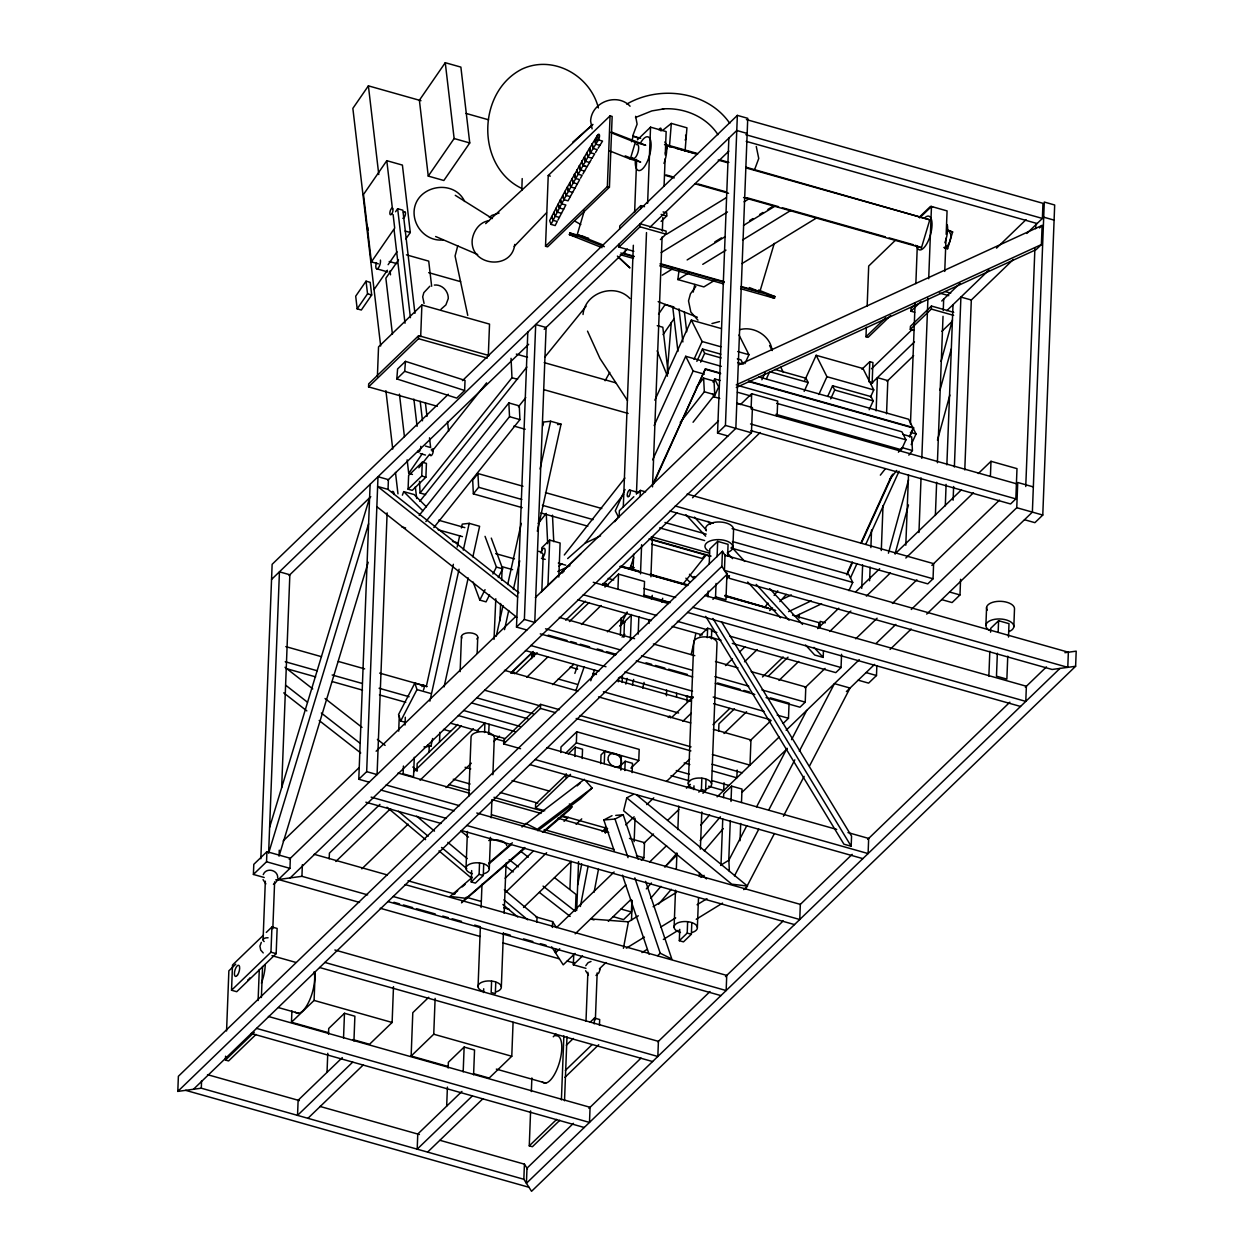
<?xml version="1.0" encoding="UTF-8"?>
<svg xmlns="http://www.w3.org/2000/svg" width="1254" height="1254" viewBox="0 0 1254 1254"><rect width="100%" height="100%" fill="white"/><g stroke="black" fill="none" stroke-linecap="round" stroke-linejoin="round"><path stroke-width="1.5" d="M521.805 190.294L522.197 178.585M1064.881 652.691L1076.198 651.155L1075.619 666.282L531.555 1191.3L523.843 1179.277L201.298 1088.206L177.802 1091.403L178.381 1076.277L722.445 551.258L725.533 556.055M201.298 1088.206L201.58 1080.634M255.988 1034.472L228.573 1060.947L225.454 1060.053L225.595 1056.181M226.566 1030.96L228.871 970.815L235.736 964.201M266.287 932.412L271.93 926.988L277.134 928.446L276.162 953.651L236.74 991.71L231.535 990.237L232.507 965.031L263.481 935.139M264.202 877.486L253.402 874.446L253.794 864.351L266.93 851.67L290.348 858.285L289.956 868.364L276.82 881.045M260.832 858.739L272.134 564.316L448.352 394.258M258.105 1000.52L259.296 969.483M263.074 939.795L265.331 881.186M261.381 997.526L262.572 966.489M253.402 874.446L266.538 861.764L266.93 851.67M231.535 990.237L270.958 952.194L271.93 926.988M272.823 928.697L274.626 881.813M279.266 850.165L279.031 856.153L368.206 562.278M281.664 787.669L289.846 574.771L279.438 571.824L268.622 853.222L368.598 523.78M328.642 1032.732L291.477 1022.245L291.916 1010.928M367.641 894.87L301.932 876.311L302.371 864.68M291.477 1022.245L314.08 1000.426L315.177 972.148M329.191 858.802L329.41 853.128L379.931 804.378M327.028 1072.358L327.764 1053.282M328.501 1034.205L328.72 1028.484L344.489 1013.279L354.882 1016.21L353.942 1041.008M343.533 1038.061L344.489 1013.279M437.317 406.296L368.566 386.89L368.692 383.865L418.632 335.664L489.232 355.603M369.193 782.198L358.785 779.251L370.118 484.326M377.391 376.592L378.536 346.872L421.893 305.02L489.53 324.112L488.308 355.697M358.785 779.251L366.67 771.649L378.003 476.708L388.411 479.655L388.035 489.421L518.905 592.828M387.125 512.855L377.078 774.58L366.67 771.649M398.694 731.129L399.305 715.517M408.083 489.185L408.616 475.391L422.269 462.224L426.423 463.4L425.89 477.194L412.252 490.361L408.083 489.185L421.736 476.018L422.269 462.224M352.797 1039.55L369.522 1044.268L392.126 1022.465L393.49 986.647M368.566 386.89L418.507 338.69L418.632 335.664M403.427 766.037L403.13 773.843L413.538 776.775L414.29 757.259M405.011 725.047L405.308 717.241M420.686 336.589L421.893 305.02M416.892 771.163L417.174 763.608L457.726 724.483M448.289 1066.527L411.14 1056.025L412.801 1012.668L428.758 997.275M429.009 752.181L429.229 746.349M439.511 742.039L439.888 732.32M411.14 1056.025L433.743 1034.221L435.122 998.403M464.638 390.496L465.03 380.401L405.481 361.356L397.596 368.958L396.813 378.927L456.754 398.114L464.638 390.496L404.697 371.309L396.813 378.927M460.124 671.642L461.472 636.405M446.675 1106.138L447.412 1087.077M448.148 1068L448.368 1062.279L464.137 1047.059L474.545 1050.006L473.589 1074.788M466.002 868.63L467.428 831.449M468.777 796.243L471.034 737.54A11.662 5.847 2.2 0 1 482.022 731.693A11.662 5.847 2.2 0 1 494.311 737.556L492.885 774.737M477.147 653.146L477.743 637.487M463.181 1071.856L464.137 1047.059M483.715 864.163L483.276 875.496L475.391 883.114L471.222 881.938L471.661 870.589M471.222 881.938L479.106 874.32L479.545 862.987M484.561 732.524L484.922 723.072L477.037 730.69M478.056 986.788L480.36 926.831M481.097 907.488L481.991 884.289M488.715 733.7L489.076 724.248M483.574 992.525L483.715 988.748M489.279 868.646L490.471 837.343M491.223 817.78L491.913 800.162M491.599 981.13L491.16 992.478L495.33 993.654L495.769 982.305M520.582 748.701L503.653 743.92L503.81 739.891L540.615 704.372L559.409 709.686M501.334 986.804L503.418 932.647M504.155 913.32L506.083 863.034M526.884 630.01L516.491 627.078L527.809 332.138M524.376 619.46L535.693 324.535L546.101 327.466L534.768 622.407L524.376 619.46L516.491 627.078M474.31 1073.863L489.17 1078.064L511.773 1056.26L513.074 1022.323M545.521 246.27L548.233 175.529L610.071 115.87L612.156 116.45L609.428 187.191L547.606 246.85L545.521 246.27L607.359 186.595L610.071 115.87M531.602 658.648L531.821 652.973L512.102 671.987M541.681 551.494L541.822 547.7L549.707 540.098L560.115 543.029L558.814 577.059M541.822 591.433L543.217 555.381M544.722 810.774L535.474 808.172L535.63 804.127L566.463 774.376M503.653 743.92L540.458 708.416L540.615 704.372M523.843 1179.277L524.423 1164.167L440.029 1140.325M547.967 585.477L549.707 540.098M536.822 922.254L537.025 917.223L504.327 889.776M559.817 1120.277L532.386 1146.736L529.266 1145.858L530.599 1110.934M531.351 1091.544L531.868 1077.954M552.387 927.443L552.606 921.612L535.709 916.846M560.773 752.541L560.993 746.992L576.762 731.772L639.195 749.406L638.772 760.504L630.887 768.106M555.647 948.949L555.491 952.836L559.707 948.761M565.993 777.605L566.134 773.89M561.4 1099.899L563.861 1035.882M569.943 888.772L570.993 861.435M574.896 756.46L575.257 747.149L582.546 749.218L582.185 758.513M565.82 753.011L576.338 742.87L576.762 731.772M564.519 1100.777L566.98 1036.76M585.947 968.354L573.344 964.796L573.736 954.702M576.699 910.467L578.564 861.639M585.994 1021.117L587.875 972.273M633.834 251.286L618.974 247.085L619.084 244.06M619.664 228.933L619.789 225.908L640.81 205.625L644.525 206.675M600.697 763.686L601.042 754.861L604.726 751.318L621.373 756.021L620.824 770.128M594.239 1023.875L594.474 1018.06L599.678 1019.533L599.443 1025.349M604.24 763.67L604.726 751.318M595.368 1019.784L597.17 972.885M605.133 832.828L605.368 826.982M619.131 516.726L619.366 510.676L633.819 496.725M617.94 589.255L618.52 574.144L644.525 581.48L643.945 596.606M623.301 506.867L633.348 245.267M634.634 212.083L636.656 159.368M622.156 682.474L622.392 676.408M623.881 637.346L624.492 621.718M618.974 247.085L639.995 226.802L640.104 223.776L666.125 231.112L665.999 234.137L660.403 239.561M640.7 208.65L640.81 205.625M624.837 770.567L625.197 761.256L632.486 763.31L632.126 772.621M630.37 639.775L631.342 614.507M633.066 569.802L633.662 554.252M636.436 494.186L646.5 232.586M647.613 203.305L650.544 127.156L666.156 131.576L665.247 154.994M640.151 496.443L640.386 490.392L645.591 491.85M638.192 634.116L638.866 616.623M640.496 573.862L641.625 544.706M613.159 916.658L623.567 919.605L631.452 911.987L631.891 900.278M634.148 841.669L635.041 818.235M631.483 920.405L632.235 900.858M652.503 486.881L662.096 236.99M662.331 231.128L662.849 217.475M664.056 186.235L665.106 158.897M649.117 623.442L649.258 619.554M650.904 576.793L652.393 537.919M661.093 221.409L666.705 215.986L666.814 212.961L663.1 211.926M641.296 860.322L643.929 857.783L644.509 842.657L629.461 838.409M666.423 695.766L666.642 690.061M676.502 697.036L676.643 693.227M674.088 927.396L675.514 890.215M676.345 868.693L676.941 853.049M677.85 829.568L678.743 806.087M686.91 699.983L687.051 696.174M691.8 922.928L691.362 934.261L683.477 941.879L679.323 940.704L679.746 929.355M688.321 783.875L693.744 642.706A11.662 5.847 2.2 0 1 704.732 636.86A11.662 5.847 2.2 0 1 717.022 642.722L711.598 783.891M679.323 940.704L687.208 933.086L687.631 921.753M693.838 789.612L693.979 785.835M707.946 596.81L708.181 591.073M709.2 564.3L709.795 549.001L717.68 541.383L728.072 544.33L727.633 555.804M698.807 792.105L701.425 789.565L701.864 778.232M707.272 637.69L707.632 628.238L711.786 629.414L711.426 638.866M697.365 927.411L698.494 898.068M699.324 876.546L699.466 872.627M700.375 849.146L701.801 811.981M727.947 435.984L717.554 433.053L728.872 138.112M702.961 793.28L705.594 790.741L706.033 779.408M712.915 599.381L715.548 596.841L716.065 583.455M717.084 556.682L717.68 541.383M717.554 433.053L725.439 425.435L737.352 115.384L747.745 118.315L735.832 428.382L289.235 859.366M1075.619 666.282L1052.122 669.479L729.577 578.392L721.865 566.385L722.445 551.258M718.667 731.364L718.95 723.809L734.468 708.839M726.975 573.015L725.956 599.788L715.548 596.841M732.885 547.59L733.559 529.94A13.998 7.022 2.2 0 0 717.915 521.993A13.998 7.022 2.2 0 0 706.331 530.818M724.013 782.747L723.699 790.506L708.651 786.258M720.972 865.495L722.759 818.956M723.574 797.622L723.715 793.735L731.599 786.133L742.007 789.064L741.49 802.466M728.746 860.746L730.283 820.571M731.019 801.431L731.599 786.133M737.148 770.066L736.85 777.825L712.382 770.912M777.104 416.187L777.684 401.061L751.679 393.725L751.099 408.835L1016.414 483.762M290.176 877.91L751.444 432.787L752.416 407.581L736.803 403.161M740.032 840.729L740.691 823.502M783.233 723.354L788.484 718.291L789.064 703.165L770.254 697.851M799.127 618.175L799.284 614.397M766.084 697.647L799.958 707.209L805.225 702.146L805.805 687.02L751.224 671.611M818.596 628.285L818.815 622.611L792.544 615.197M819.912 627.016L820.132 621.341L825.336 622.815M805.523 644.995L814.708 655.027L823.188 657.409L823.439 650.701M732.305 643.412L835.791 672.63L841.058 667.551L841.559 654.322M890.544 315.663L868.066 337.357L865.981 336.762L866.342 327.216M867.157 306.18L868.693 266.036L895.403 240.266M705.72 616.388L843.926 844.193L851.168 846.231L851.56 836.152L721.473 621.749M872.157 382.721L872.925 362.547L869.806 361.669L869.038 381.843L872.737 382.878M861.717 588.392L862.627 564.958M869.602 580.79L870.135 567.106M870.887 547.575L871.561 530.003M876.138 410.857L877.408 377.642L887.816 380.589L886.547 413.789M858.191 680.185L868.599 683.132L876.483 675.53L876.859 665.749M881.296 550.522L883.02 505.597M914.009 330.413L910.294 329.363L910.42 326.338L931.44 306.039L953.73 312.34M914.715 312.262L911 311.211L911.109 308.186L913.915 305.474M905.796 545.208L908.507 474.921M910.451 424.166L915.106 303.123M915.859 283.608L917.27 246.505M918.947 532.527L921.047 477.868M921.8 458.337L927.944 298.248M928.697 278.733L931.471 206.487L947.068 210.907L946.174 234.326M910.294 329.363L931.33 309.064L931.44 306.039M935.374 515.457L936.644 482.273M937.396 462.742L943.024 316.322M943.243 310.475L943.698 298.75M944.748 271.428L946.018 238.229M732.085 528.592L927.788 583.862L933.039 578.784L933.619 563.657L687.129 494.045M945.297 505.864L946.112 484.373M946.864 464.842L953.024 304.675M953.103 500.205L953.636 486.536M954.372 467.005L960.909 297.073L971.317 300.004L964.781 469.936M941.691 599.616L952.099 602.563L959.984 594.945L960.58 579.317M990.409 476.426L990.989 461.3L1016.994 468.635L1015.834 498.888L1010.583 503.967L750.911 430.639M985.91 625.056L986.584 607.422M988.873 676.141L989.829 651.281M990.566 632.157L990.707 628.332L998.592 620.714L1009 623.661L1008.482 637.048M997.353 653.224L996.475 676.172L1006.868 679.119L1007.761 656.171M998.153 632.188L998.592 620.714M911.282 609.491L1016.759 507.713L1017.731 482.492L1033.343 486.913M1013.812 626.922L1014.486 609.272A13.998 7.022 2.2 0 0 998.842 601.324A13.998 7.022 2.2 0 0 987.243 610.165M1025.756 486.521L1034.911 248.229M1035.663 228.698L1035.82 224.795M736.302 387.502L1036.117 249.656L1041.384 244.577L1042.121 225.406L738.747 364.883M1024.487 519.72L1034.895 522.667L1042.779 515.049L1054.677 204.998L1044.284 202.051L1032.371 512.118L926.706 614.084M494.013 639.399L495.8 598.769M499.86 620.902L500.628 603.487M501.647 580.257L502.227 566.714L512.635 569.661M618.332 681.768L618.504 677.897M620.369 635.339L621.122 617.924M404.697 371.309L405.481 361.356M669.448 146.781L671.329 123.409L686.941 127.814L685.06 151.185M667.347 371.2L671.266 322.513M533.922 656.704L534.376 652.832M715.485 279.814L703.87 286.915L677.865 279.579L678.994 270.535M623.41 948.306L628.426 921.847L638.302 915.796M577.671 884.932L581.715 863.881M580.367 906.501L588.079 866.31M594.082 892.221L598.487 869.257M605.463 832.891L606.199 829.051M693.211 292.104L694.779 284.501M426.282 686.643L453.368 564.284M457.177 547.073L459.716 535.599M461.409 527.95L462.256 524.125L469.215 523.341L479.624 526.288L472.852 556.87M429.871 701.143L459.058 569.222M463.29 550.114L469.215 523.341M423.993 746.929L430.968 746.146L432.646 738.496M444.073 686.878L468.197 577.906M496.271 636.154L503.042 605.557M507.698 584.536L521.241 523.357M542.825 425.843L543.672 422.018L550.631 421.234L561.04 424.166L537.339 531.241M504.516 629.633L508.732 610.51M513.388 589.474L519.736 560.804M540.051 469.027L550.631 421.234M625.84 684.088L627.11 678.351M632.377 685.201L633.646 679.464M651.422 599.177L652.268 595.352M642.785 688.148L644.054 682.411M661.83 602.108L662.676 598.283M691.173 654.619L695.829 633.599M633.301 794.425L626.749 797.842L623.614 810.758L706.519 878.913M457.788 245.69L455.077 255.973L467.758 315.412M514.736 244.42C511.914 270.786 469.764 266.177 472.209 239.812C473.432 230.971 479.624 221.911 488.997 220.704M583.032 314.503C584.944 292.448 615.056 282.589 629.884 298.515M600.227 969.185L598.816 972.947L595.979 975.455M888.428 553.202L908.554 479.859M941.08 361.371L952.429 319.989M895.058 553.829L908.476 504.939M939.967 390.198L951.331 348.831M937.475 440.17L949.858 395.026M602.045 247.665L569.379 234.639L569.88 232.962L588.675 238.276M603.535 245.173L577.216 234.67L584.442 210.468M631.546 141.733L633.207 136.153L640.669 138.254M625.182 155.857L640.7 162.048L630.292 159.101L635.292 142.36L611.153 132.736M625.699 249.844L624.586 253.559L633.975 256.208M665.372 153.223L667.598 145.778L664.526 144.555M741.067 286.461L759.846 291.759L774.282 243.354M740.597 288.686L774.455 298.248L774.941 296.571L758.607 290.05M743.544 197.505L921.455 247.743L929.794 219.826L745.738 167.127M944.168 247.743L947.632 248.715L952.632 231.974L947.46 229.905M269.626 827.311L369.601 497.869M574.849 673.414L577.42 666.078M604.992 587.138L606.278 583.471M575.852 690.703L584.192 666.814M590.744 680.781L594.6 669.761M629.916 568.673L633.756 557.654M402.393 495.189L403.71 491.615L414.118 494.546L426.423 506.867M654.854 400.183L691.346 320.099L721.301 328.564M625.009 489.515L615.291 510.833L618.598 517.369M654.149 425.561L685.703 356.293L721.301 366.34M694.026 359.302L702.13 341.511L691.346 320.099M696.863 361.387L702.491 349.02L720.831 354.192M652.66 459.826L693.133 370.996L685.703 356.293M700.625 362.14L704.654 353.299L702.491 349.02M653.02 483.825L705.406 368.864L720.407 373.096M653.303 484.357L705.406 368.864M713.118 382.219L714.623 378.912L720.235 380.495M719.765 398.458L714.137 396.875L718.667 386.937L714.623 378.912M744.907 363.629L748.952 354.725L738.998 334.975M761.883 379.758L765.112 372.689M766.46 378.739L769.674 371.67L808.172 382.533L804.159 391.373M804.817 380.213L816.166 355.305L862.987 368.519L873.772 389.916L870.527 397.032M818.846 394.493L826.95 376.702L816.166 355.305M827.718 396.358L832.546 385.746L871.044 396.625L873.207 400.904L869.179 409.729M830.681 398.866L834.709 390.025L832.546 385.746M738.967 385.777L901.908 431.799L905.952 439.825L901.422 449.763L775.944 414.322M847.422 572.655L852.25 562.043M861.122 542.59L891.735 475.376M909.463 436.47L913.492 427.63L748.528 381.028M846.889 574.959L852.516 562.576M861.388 543.123L892.817 474.137M909.73 437.003L913.492 427.63M850.494 577.843L856.968 563.626M865.871 544.095L899.055 471.253M911.188 444.606L916.047 433.947L908.617 419.244L758.764 376.921M848.958 590.681L852.736 582.405L848.692 574.379L732.461 541.556M489.546 594.913L486.05 601.857L479.812 600.102L485.047 589.662M492.916 574.018L496.412 567.074L485.047 536.351M498.293 577.53L502.666 568.83L491.286 538.107M620.15 625.84L627.141 611.936M551.023 224.388L553.092 220.312L551.744 216.55L558.187 204.088L559.472 207.992L553.077 220.343L557.246 221.488L555.177 225.563L551.023 224.388L549.675 220.626L551.744 216.55L553.077 220.343M557.936 220.14L563.642 209.167L559.456 208.007L558.202 204.057L562.654 195.64L563.892 199.637L559.456 208.007M426.987 686.581L414.839 683.148L398.537 714.561L400.7 721.019L404.164 721.99M400.7 721.019L417.002 689.59L414.839 683.148M729.373 871.452L728.856 860.213L746.757 825.759M756.617 806.808L787.057 748.246M791.54 739.641L806.761 710.36M734.483 875.888L758.795 829.129M768.702 810.084L794.817 759.861M799.315 751.193L834.443 683.649L850.04 688.054L809.52 765.99M745.597 888.961L774.408 833.534M783.405 816.213L804.127 776.383M563.626 209.183L565.836 204.998L561.651 203.838L560.413 199.872L561.651 203.838M563.877 199.668L566.15 195.436L564.943 191.392L586.966 152.549L587.938 157.032L566.15 195.452L570.319 196.612L568.046 200.828L563.877 199.668L562.67 195.624L564.943 191.392L566.15 195.452M570.304 196.627L579.693 179.62L575.508 178.476L574.426 174.212L575.508 178.476M605.102 380.761L609.789 372.375M632.784 135.745L637.11 124.146L635.637 116.308M263.246 874.618C266.146 866.984 278.435 869.978 277.683 878.098M261.318 942.381L259.923 946.159L260.722 950.077L263.23 952.93M754.438 170.089L758.748 158.49L756.256 146.436M585.79 965.705L588.063 962.696L591.01 961.457M580.477 178.209L582.107 175.356L577.937 174.196L576.871 169.901L577.937 174.196M582.922 173.945L586.214 168.224M587.044 166.782L582.875 165.606L581.872 161.202L582.875 165.606L587.029 166.813L591.245 159.634M587.922 157.048L598.393 139.899L597.547 135.228L586.982 152.533L587.922 157.048L592.092 158.208M592.076 158.223L594.662 153.913L590.493 152.769L589.568 148.207L590.493 152.769M595.525 152.502L597.265 149.634L593.095 148.474L592.202 143.881L593.095 148.474M598.127 148.223L602.547 141.075L598.393 139.899M420.968 100.696L368.394 85.852L352.86 108.377L380.667 345.979M445.264 62.7L419.385 100.242L428.257 176.093L443.853 180.498L469.748 142.956L460.876 67.105L445.264 62.7L454.136 138.536L428.257 176.093M405.857 238.934L410.293 232.492L402.409 165.089L386.796 160.684L363.503 194.464L371.388 261.882L378.332 263.842M395.59 211.738L397.659 208.728L402.863 210.202L414.933 313.312M371.388 261.882L394.697 228.087L393.113 214.606M366.043 281.178L355.697 296.195L357.171 308.845L361.324 310.02L371.686 294.988L370.212 282.354L366.043 281.178L367.532 293.812L357.171 308.845M388.113 264.688L396.985 251.803M374.068 289.549L387.376 270.237M398.506 259.892L385.871 278.2L392.439 334.254M412.441 474.451L408.726 473.401L422.394 453.572M658.554 314.143L665.216 304.487L673.884 306.932M663.068 334.646L674.166 318.547M564.3 554.973L624.868 478.072M696.346 387.345L703.619 378.112L714.028 381.059L714.749 394.728L693.054 422.253M567.639 558.579L585.038 543.233L623.599 494.28M680.232 422.379L704.34 391.781L703.619 378.112M614.726 521.695L618.347 517.103M764.407 607.72L768.044 603.096M774.11 595.415L777.731 590.806M779.831 601.606L786.336 594.459M880.339 475.141L885.152 469.027M898.413 452.192L902.034 447.615L912.426 450.547L911.705 436.878L903.037 434.433M889.541 479.608L896.767 470.438M908.821 455.139L912.426 450.547M418.852 467.805L429.73 454.152M432.16 451.126L486.583 382.862M425.639 494.593L420.059 493.01L511.977 377.736L511.052 358.346M419.808 501.318L526.852 367.061M419.165 515.425L508.858 402.926L519.266 405.873L519.924 419.62L433.853 527.558M425.874 521.57L509.516 416.673L508.858 402.926M518.435 406.766L525.739 397.612M522.981 486.254L477.946 473.542L472.695 480.125L473.354 493.872L522.15 507.651M473.354 493.872L478.62 487.289L477.946 473.542M538.185 523.482L546.242 513.403L547.684 543.687M705.406 554.566L702.256 558.516L651.61 544.205M683.007 584.082L706.112 555.083M727.069 578.69L729.483 575.649M586.104 306.211L544.988 356.888M569.363 803.971L571.918 806.886L569.144 810.178L544.079 831.763M646.327 888.882L651.39 882.973M665.31 866.686L676.705 853.378M700.751 825.257L709.607 814.896M650.81 898.193L660.936 886.343M700.171 840.478L720.423 816.793M658.679 904.087L671.329 889.29M704.246 850.808L723.229 828.612M695.813 286.508L690.437 293.859L688.524 300.897L690.829 312.042L697.961 320.178M276.272 881.86L273.435 884.368M514.187 246.474L546.509 212.772M637.408 139.837L650.544 127.156M462.444 380.652L737.352 115.384M271.554 579.426L736.756 130.494L747.165 133.441M289.016 575.57L370.776 496.662M387.69 480.345L528.655 344.301M544.173 329.332L627.345 249.076M649.901 227.303L728.84 151.123M919.292 217.208L930.531 206.361L932.615 206.941M919.637 217.914L931.471 206.487M637.581 493.088L640.386 490.392M283.153 840.948L359.224 767.526M376.137 751.224L515.613 616.623M535.333 597.578L718.495 420.842M541.399 591.81L580.821 553.766M740.409 404.603L751.679 393.725M510.723 673.257L533.263 651.5M565.695 620.213L585.414 601.168M602.343 584.85L677.035 512.761M692.537 497.791L760.19 432.505M413.616 771.868L461.331 725.831M516.068 673.006L537.12 652.691M569.394 621.545L589.051 602.578M605.886 586.323L618.52 574.144M865.981 336.762L885.653 317.779M335.837 861.482L390.574 808.673M420.043 780.223L473.385 728.762M526.711 677.301L547.763 656.986M581.448 624.476L601.089 605.51M911 311.211L920.812 301.744M861.921 369.287L869.806 361.669M871.514 368.77L912.254 329.473M941.738 301.007L960 283.388M996.522 248.135L1026.023 219.669M361.857 868.834L408.161 824.144M446.063 787.575L471.316 763.2M493.778 741.522L499.39 736.114M552.716 684.637L573.768 664.322M607.453 631.828L627.11 612.861M619.931 626.122L631.06 615.385M870.84 383.99L914.479 341.887M946.786 310.71L988.92 270.049M1026.838 233.448L1043.704 217.177L1054.097 220.124M1039.488 227.946L1042.121 225.406M622.047 637.048L624.821 634.383M886.954 381.42L913.649 355.666M971.239 300.082L1013.373 259.421M941.911 331.291L951.723 321.823M177.802 1091.403L721.865 566.385M193.461 1089.271L727.006 574.395M225.454 1060.053L254.248 1032.277M568.25 753.92L575.257 747.149M699.748 635.856L707.632 628.238M535.474 808.172L570.523 774.345M522.009 827.013L584.395 779.283M462.052 901.892L524.736 847.516M619.601 766.664L625.197 761.256M505.127 878.255L533.185 851.152M564.065 821.37L568.281 817.294M672.128 717.084L693.18 696.769M725.47 665.608L732.477 658.836M739.499 652.064L745.111 646.656M505.942 892.017L546.65 852.736M576.119 824.301L581.731 818.878M682.787 721.363L691.205 713.244M744.531 661.783L757.165 649.588M342.279 1057.639L298.123 1100.26L297.543 1115.37L352.735 1062.107M523.529 907.488L571.26 861.435M602.124 831.653L606.34 827.577M713.009 724.655L729.844 708.4M762.495 676.972L783.17 656.939M307.935 1118.317L363.143 1065.054M768.294 676.204L788.014 657.159M817.624 628.599L838.769 608.19M855.683 591.872L879.634 568.752M895.137 553.782L961.379 489.859M978.292 473.542L990.989 461.3M666.548 781.414L689.716 759.062M625.715 824.913L634.132 816.793M646.75 804.613L653.757 797.857M724.013 733.496L746.569 711.723M778.985 680.452L798.72 661.407M829.725 631.483L850.87 611.074M866.373 596.12L890.324 573M905.843 558.03L973.496 492.744M686.44 788.186L690.39 784.377M614.115 871.985L556.462 927.631L552.606 921.612M643.663 843.487L653.506 833.988M667.567 820.414L678.806 809.567M750.033 740.832L771.163 720.439M804.99 687.788L825.069 668.413M855.73 638.819L877.095 618.206M892.378 603.456L916.878 579.834M931.847 565.382L999.501 500.095M575.178 933.838L625.809 884.979M649.713 861.906L666.595 845.619M717.131 796.854L779.095 737.054M786.133 730.267L859.256 659.698M876.138 643.412L895.826 624.414M575.053 953.432L563.218 964.843L551.635 946.833M608.3 921.345L630.84 899.588M664.651 866.969L675.922 856.09M742.149 792.183L787.23 748.685M846.403 691.581L874.571 664.385M890.074 649.431L911.203 629.038M573.344 964.796L582.546 955.909M461.927 1091.435L417.77 1134.039L417.19 1149.166L472.382 1095.902M599.381 968.856L605.948 962.523M427.598 1152.112L482.79 1098.849M553.265 1036.776L556.008 1034.127M657.754 955.611L660.231 953.212L634.822 877.863M566.306 1045.24L573.344 1038.453M590.242 1022.135L594.474 1018.06M743.732 889.635L747.462 886.045L636.452 794.801M565.335 1070.446L592.092 1044.629M564.911 1077.358L598.707 1044.739M529.266 1145.858L556.682 1119.383M573.454 1123.333L526.993 1168.164L526.414 1183.29L1059.959 668.413M588.941 1108.395L641.013 1058.125M657.911 1041.823L709.999 991.553M725.486 976.615L783.201 920.922M800.099 904.62L852.187 854.35M867.674 839.396L1009.862 702.193M1025.349 687.255L1046.463 666.877M485.674 223.635L592.876 124.397L572.655 142.298M577.169 785.882L580.053 783.233M585.665 780.74L592.076 788.045L580.524 798.579L537.794 830.728M558.939 566.259L561.839 563.704M769.674 610.573L772.574 608.002M472.335 877.267L450.092 896.422L465.767 898.303M488.637 863.238L512.353 842.813M453.274 894.588L457.726 890.748M462.162 886.923L465.124 884.368M488.841 863.959L511.068 844.804M542.433 832.28L571.918 806.886M461.519 902.864L524.909 848.268M489.326 217.491L491.897 215.374L499.108 213.023M662.661 130.369L671.329 123.409M592.076 788.045L537.323 829.255L525.724 823.423M429.871 286.21L423.836 292.652L422.692 296.837L424.071 303.452M441.094 309.142L445.891 304.91L448.274 298.53C448.493 290.975 441.972 284.25 434.339 285.05M653.115 906.689L676.172 892.55M700.861 877.392L704.152 875.37M720.627 865.26L728.856 860.213M626.342 948.165L644.446 937.067M660.889 926.972L675.702 917.881M697.083 904.745L706.958 898.695M641.954 952.585L646.892 949.544M663.335 939.45L678.148 930.358M696.236 919.26L722.555 903.099M666.517 234.263L726.301 197.662M661.124 252.587L727.492 211.973M744.077 201.816L749.061 198.759M714.78 241.944L721.411 237.884M749.657 220.594L752.98 218.572M759.611 214.497L762.934 212.459M767.918 209.418L772.903 206.361M662.253 275.159L672.207 269.077M687.145 259.939L725.298 236.583M743.544 225.406L775.066 206.111M677.865 279.579L689.481 272.463M702.757 264.343L725.972 250.126M742.572 239.969L790.678 210.515M742.039 263.559L816.683 217.867M626.749 104.113C659.557 85.006 707.46 90.946 729.765 123.3M635.48 117.5L651.829 110.916L663.821 108.91L662.378 108.926C683.665 107.248 706.206 116.434 717.978 134.695M614.35 851.231L603.817 819.975L612.015 815.696M603.817 819.975L615.009 819.05L623.191 814.786L638.161 859.162M585.038 543.233L600.588 535.834M557.795 571.526L569.974 565.726M782.731 599.051L791.368 594.945M788.562 611.623L811.197 600.854M795.491 616.216L821.605 603.785M736.239 384.868L1041.384 244.577M719.467 321.604L711.943 323.563M739.578 329.739C752.933 325.742 769.313 334.959 771.821 348.831M686.988 701.519L690.468 701.049L617.125 680.342M275.723 879.885L301.932 876.311M557.56 424.573L561.04 424.166M615.73 815.398L623.191 814.786M443.179 239.953C427.238 241.63 413.601 227.57 414.071 211.769C415.121 185.639 453.603 177.958 464.67 201.471M628.426 921.847L590.618 918.931L594.082 919.919M747.462 886.045L731.772 884.164L626.749 797.842M746.428 119.585L1042.967 203.32L1042.387 218.447L745.848 134.711M746.224 141.373L1037.121 223.525M665.216 144.398L697.052 153.38M719.53 159.728L728.887 162.377M667.598 145.778L697.553 154.242M718.166 160.057L727.524 162.706M746.255 167.989L929.794 219.826M666.783 145.636L672.379 147.204M676.094 148.27L694.747 153.537M611.2 131.936L645.7 145.292L635.292 142.36M947.428 230.501L952.632 231.974M595.713 144.194L594.866 139.523L595.728 144.179L599.898 145.354M466.033 113.424L488.558 119.788M666.25 174.964L671.862 176.548M698.086 183.946L726.176 191.878M746.773 197.709L778.624 206.691M782.371 207.756L885.371 236.834M889.117 237.899L913.461 244.765M664.886 175.294L674.244 177.927M694.841 183.742L728.558 193.273M585.383 161.343L584.411 156.86L585.399 161.311L589.552 162.487M580.383 169.917L579.364 165.544L580.398 169.886L584.552 171.061M454.136 138.536L469.748 142.956M607.359 186.595L609.428 187.191M548.233 175.529L550.318 176.124M573.125 182.739L572.012 178.507L573.141 182.708L577.295 183.883M945.14 291.571L950.72 293.138M570.758 186.987L569.629 182.818L570.774 186.971L574.943 188.147M661.124 214.418L666.705 215.986M939.45 293.013L948.745 295.646M568.438 191.235L567.278 187.097L568.454 191.204L572.608 192.379M639.995 226.802L665.999 234.137M931.33 309.064L953.62 315.365M557.293 212.145L556.024 208.242L557.309 212.13L561.478 213.305M555.177 216.252L553.86 212.396L555.177 216.237L559.347 217.412M577.216 234.67L584.725 236.802M569.379 234.639L576.903 236.755M660.278 263.638L724.154 281.68M620.761 253.026L633.928 256.741M660.247 264.186L724.185 282.228M741.098 287.009L774.941 296.571M620.26 254.703L633.427 258.418M659.745 265.848L723.683 283.906M405.105 231.034L410.293 232.492M406.421 254.844L428.711 261.13L431.658 286.257M657.253 325.679L662.817 327.247L668.257 373.629M702.13 341.511L720.862 346.794M737.713 351.559L748.952 354.725M826.95 376.702L873.772 389.916M737.321 358.863L740.989 359.898L743.152 364.177L737.65 362.625M774.847 369.46L806.024 378.253L808.172 382.533M389.21 261.506L396.734 263.622M428.696 272.651L460.657 281.68M704.654 353.299L721.144 357.954M834.709 390.025L873.207 400.904M376.498 268.732L387.784 271.93M705.673 369.397L720.674 373.629M748.795 381.577L913.758 428.163M693.133 370.996L704.372 374.178M910.42 432.364L916.047 433.947M737.399 392.22L750.503 395.919M776.728 403.333L905.952 439.825M367.532 293.812L371.686 294.988M704.34 391.781L714.749 394.728M736.615 403.224L740.362 404.274M516.334 354.098L527.495 357.249M544.205 362.625L615.542 382.768M750.519 423.962L1015.834 498.888M418.507 338.69L487.257 358.111M725.439 425.435L751.444 432.787M1016.759 507.713L1042.779 515.049M511.977 377.736L517.557 379.304M543.64 389.586L628.129 413.444M509.516 416.673L519.924 419.62M513.921 426.078L525.16 429.244M629.68 490.063L638.599 492.587M675.248 505.989L933.039 578.784M669.997 511.068L713.275 523.279M949.576 592.013L959.984 594.945M425.451 446.063L430.639 447.537L429.511 437.818M420.262 453.572L425.467 455.045M664.965 522.495L706.206 534.141M545.49 492.618L601.779 508.513M659.635 527.871L704.638 540.568M730.878 547.982L852.736 582.405M478.62 487.289L521.774 499.468M542.402 505.299L593.064 519.611M651.359 536.743L709.482 553.155M649.211 538.64L711.081 556.118M649.478 539.173L709.466 556.118M421.736 476.018L425.89 477.194M540.897 512.949L587.812 526.194M388.035 489.389L377.626 486.458L517.636 597.108M622 566.306L638.85 571.056M650.089 574.238L687.553 584.819M725 595.384L768.42 608.127L725.345 595.963M620.464 566.338L639.195 571.636M650.434 574.802L687.882 585.383M619.931 566.447L687.474 585.524M725 596.12L775.662 610.432M438.618 520.222L464.842 527.62M704.701 595.431L1026.368 686.251L1025.788 701.378L692.835 607.359M541.446 558.328L545.192 559.378M558.312 563.077L565.82 565.209M438.132 529.768L462.475 536.634M608.096 578.392L613.723 579.991M643.741 588.471L675.64 597.468M602.845 583.471L608.472 585.054M644.117 595.133L670.388 602.547M401.844 526.899L405.606 527.95M452.49 541.414L458.133 542.998M495.675 553.61L514.453 558.908M660.905 600.258L668.413 602.375M593.252 582.295L668.523 603.55M687.584 612.438L1020.537 706.457M496.412 567.074L502.666 568.83M866.075 672.583L876.483 675.53M583.267 594.757L656.641 615.479M677.348 621.326L707.46 629.837M711.222 630.887L716.865 632.486M730.032 636.201L841.058 667.551M578 599.835L651.39 620.558M672.097 626.404L702.193 634.9M709.717 637.032L721.019 640.214M621.765 620.949L625.291 621.953M559.3 617.407L634.571 638.662M653.381 643.976L694.779 655.67M715.485 661.516L738.057 667.88M545.553 628.803L620.808 650.058M641.515 655.905L692.318 670.263M714.89 676.627L748.763 686.204M761.946 689.919L805.225 702.146M548.217 635.151L567.027 640.465M570.789 641.515L576.432 643.114M580.194 644.18L589.615 646.829M597.139 648.961L602.782 650.56M606.544 651.61L615.949 654.274M646.061 662.77L651.704 664.369M655.466 665.435L664.871 668.084M668.648 669.15L687.458 674.464M717.57 682.975L740.142 689.339M743.904 690.405L749.547 692.004M540.286 633.881L615.557 655.137M636.248 660.983L692.71 676.925M715.282 683.305L754.798 694.465M530.693 645.481L605.964 666.736M624.774 672.05L692.521 691.189M713.212 697.036L764.031 711.379M777.198 715.093L788.484 718.291M685.75 695.751L692.694 697.71M525.442 650.56L598.832 671.282M619.523 677.129L692.913 697.851M713.604 703.698L770.066 719.639M570.115 667.065L577.639 669.181M592.687 673.429L596.449 674.495M558.265 679.01L577.059 684.308M603.393 691.753L678.602 712.993M504.453 670.326L577.843 691.048M598.534 696.895L690.75 722.931M713.322 729.311L750.958 739.938L749.986 765.144L712.35 754.516M580.1 715.532L691.032 746.851M484.671 690.217L539.236 705.626M540.458 708.416L555.506 712.664M576.182 718.495L690.891 750.895M476.786 697.835L533.232 713.777M712.006 764.25L742.102 772.762M285.818 646.609L321.479 656.688M338.376 661.454L364.648 668.868M379.664 673.116L426.579 686.361M471.535 702.898L527.981 718.84M684.167 762.949L689.81 764.548M417.002 689.59L430.874 693.509M463.651 710.516L520.096 726.458M676.282 770.552L689.449 774.282M712.021 780.646L728.966 785.443M576.338 742.87L638.772 760.504M285.238 661.736L317.137 670.749M332.153 674.981L362.187 683.461M379.084 688.242L409.102 696.722M458.384 715.579L514.845 731.521M671.015 775.63L689.841 780.944M285.614 668.398L315.647 676.878M332.529 681.659L362.563 690.139M379.445 694.904L405.732 702.318M701.425 789.565L705.594 790.741M547.01 747.603L836.7 829.411M847.986 832.593L868.677 838.44L868.097 853.566L535.144 759.548M450.499 723.197L478.73 731.16M488.135 733.825L505.08 738.606M495.518 738.841L504.86 741.475M443.508 729.405L450.452 731.364M529.893 764.611L862.83 858.629M427.489 745.174L430.968 746.146M465.093 767.291L470.72 768.89M512.055 780.552L549.628 791.164M453.243 779.236L470.14 784.016M500.205 792.497L537.778 803.109M561.369 815.476L607.61 828.533M448.869 784.565L469.56 790.396M493.998 797.309L542.888 811.119M561.698 816.417L567.341 818.016M398.02 773.044L469.513 793.233M492.101 799.613L541.023 813.438M557.952 818.219L608.754 832.562M386.138 784.988L459.528 805.711M491.521 814.739L525.379 824.301M544.205 829.615L613.817 849.287M636.405 855.651L643.929 857.783M476.786 813.015L800.334 904.385L799.754 919.511L466.801 825.493M380.887 790.051L454.277 810.789M371.121 797.136L446.393 818.392M365.854 802.215L441.126 823.47M461.55 830.556L794.503 924.59M621.043 909.056L631.452 911.987M479.106 874.32L483.276 875.496M687.208 933.086L691.362 934.261M314.158 854.287L387.376 874.963M408.036 880.794L454.967 894.055M466.237 897.221L481.254 901.469M503.794 907.833L509.422 909.416M405.089 884.572L726.74 975.408L726.16 990.535L393.207 896.5M266.538 861.764L289.956 868.364M393.928 902.284L399.556 903.883M403.318 904.933L412.691 907.598M416.453 908.648L435.232 913.947M442.74 916.078L448.368 917.662M452.13 918.727L461.519 921.376M474.655 925.091L480.282 926.675M504.704 933.572L510.331 935.155M523.467 938.87L532.856 941.519M540.364 943.651L546.007 945.234M387.956 901.579L720.909 995.598M278.435 879.509L359.506 902.41M380.244 908.257L480.172 936.487M502.791 942.867L559.362 958.84M567.153 961.05L574.097 963.009M334.865 949.983L658.413 1041.353L657.833 1056.479L324.88 962.445M270.958 952.194L276.162 953.651M319.629 967.524L652.566 1061.542M271.977 955.673L295.787 962.398M314.08 1000.426L392.126 1022.465M433.743 1034.221L511.773 1056.26M278.513 1007.605L298.64 1013.295M496.333 1069.113L545.756 1083.08M268.403 1016.461L590.07 1107.298L589.49 1122.424L256.537 1028.39M251.286 1033.468L584.239 1127.487M207.506 1074.662L299.392 1100.604M320.021 1106.436L419.4 1134.509M185.639 1090.337L528.984 1187.287M522.009 188.555C475.736 166.672 476.959 91.824 522.072 69.048C553.139 54.627 590.211 75.397 598.393 107.938M944.184 247.351L947.632 248.715M915.326 245.298L921.455 247.743M633.207 136.153L638.458 138.238M609.601 150.856L630.292 159.101M749.328 287.558L759.846 291.759M767.182 295.348L774.455 298.248M569.88 232.962L604.365 246.709M658.162 301.603L697.365 317.262M630.699 566.322L634.32 567.764M650.575 574.238L657.801 577.122M629.539 567.67L633.16 569.112M435.64 236.52L477.68 254.515M660.231 953.212L671.815 959.028L645.638 881.358M574.693 221.049L580.821 224.513M455.28 195.326L492.383 218.572M285.019 667.285L312.748 688.916M325.052 698.525L362.014 727.383M377.407 739.39L385.119 745.409M412.832 767.04L417.441 770.646M520.614 851.184L528.31 857.187M554.487 877.628L576.041 894.447L575.398 911.344L543.06 886.108M285.912 685.389L307.465 702.209M321.337 713.024L359.82 743.073M509.187 859.664L518.419 866.875M283.733 692.866L306.838 710.893M319.159 720.501L360.729 752.964M460.814 831.089L468.51 837.092M505.472 865.95L513.168 871.953M539.345 892.393L570.147 916.423M376.843 506.679L516.852 617.329M416.657 816.166L434.48 831.136M447.866 842.359L467.178 858.582M398.427 811.275L428.147 836.23M441.533 847.453L466.786 868.661M503.936 899.855L527.715 919.809M386.969 807.215L425.608 839.647M438.978 850.87L471.676 878.317M502.885 904.526L517.745 917.003M630.072 106.198C617.125 92.388 591.48 101.966 590.618 121.042L592.092 128.88M588.424 974.954L585.587 970.721M265.879 883.866L263.042 879.634M618.724 257.368L629.947 267.948L617.391 256.098M689.449 574.269L693.556 578.376M685.891 578.172L689.998 582.279M403.71 491.615L422.864 510.77M707.977 521.351L710.595 524.203M731.615 547.12L744.751 561.431M769.721 588.628L802.56 624.429M694.45 517.118L706.268 530.003M727.289 552.904L732.54 558.626M756.193 584.395L789.032 620.197M813.987 647.393L823.188 657.409M685.969 514.72L705.688 536.195M747.713 582.013L780.552 617.799M627.455 400.465L599.961 358.44L587.515 331.134M531.821 652.973L533.875 656.171M524.423 1164.167L527.511 1168.963M712.946 618.441L851.168 846.231M769.595 345.54L772.182 350.571M780.803 367.312L783.389 372.344M712.523 393.662L714.137 396.875M657.143 350.775L667.442 376.153M473.119 582.028L479.812 600.102M615.009 819.05L628.019 857.642M622.423 875.151L649.07 954.231M684.433 312.293L686.722 331.746M679.01 308.876L682.881 341.95M672.928 308.594L677.928 351.402M447.49 421.548L448.618 431.219M425.404 402.8L427.003 416.406M397.659 208.728L410.419 317.67M420.2 401.327L422.488 420.78M386.796 160.684L392.439 208.822M394.085 229.858L405.011 323.234M413.883 399.101L417.08 426.344M368.394 85.852L378.771 174.51M390.057 270.911L390.511 274.814M415.325 486.865L416.704 498.528M399.446 394.164L404.431 436.69M407.142 459.873L408.726 473.401M367.735 227.068L368.127 230.438M385.903 390.715L392.737 449.073M395.465 472.429L397.973 493.825M552.481 515.159L553.751 541.665M419.494 481.379L420.059 493.01M472.382 873.709A11.662 5.847 2.2 0 1 468.306 864.868A11.662 5.847 2.2 0 1 486.129 864.868A11.662 5.847 2.2 0 1 484.013 873.709M680.467 932.474A11.662 5.847 2.2 0 1 676.392 923.618A11.662 5.847 2.2 0 1 694.23 923.634A11.662 5.847 2.2 0 1 692.114 932.474M694.7 788.954A11.662 5.847 2.2 0 1 690.625 780.113A11.662 5.847 2.2 0 1 708.447 780.113A11.662 5.847 2.2 0 1 706.331 788.97M484.436 991.867A11.662 5.847 2.2 0 1 480.36 983.011A11.662 5.847 2.2 0 1 498.183 983.026A11.662 5.847 2.2 0 1 496.082 991.867M488.731 840.541A11.662 5.847 2.2 0 1 498.998 840.211M500.377 840.556A11.662 5.847 2.2 0 1 506.757 845.635M708.322 550.929A13.998 7.022 2.2 0 1 709.811 541.07A13.998 7.022 2.2 0 1 729.546 542.386A13.998 7.022 2.2 0 1 728.057 552.246M989.249 630.26A13.998 7.022 2.2 0 1 990.738 620.401A13.998 7.022 2.2 0 1 1010.458 621.718A13.998 7.022 2.2 0 1 1008.984 631.577M249.812 977.916A5.831 2.194 -74.2 0 1 247.806 979.86M265.237 965.047A24.5 9.186 -74.2 0 1 261.428 983.136M314.127 971.709A24.5 9.186 -74.2 0 1 309.08 1001.335A24.5 9.186 -74.2 0 1 295.239 1012.166M555.71 1035.804A24.5 9.186 -74.2 0 1 559.456 1062.342A24.5 9.186 -74.2 0 1 542.339 1081.936M538.75 551.29A8.167 4.091 2.2 0 1 542.355 556.901M461.864 638.004A8.167 4.091 2.2 0 1 470.219 632.878A8.167 4.091 2.2 0 1 476.896 639.007M264.186 941.535A4.671 2.336 2.2 0 1 263.559 938.932A4.671 2.336 2.2 0 1 268.074 937.788M659.087 129.867A2.916 1.097 -74.2 0 1 660.748 128.221A2.916 1.097 -74.2 0 1 660.968 131.012M685.515 135.213A2.916 1.097 -74.2 0 1 686.126 136.984A2.916 1.097 -74.2 0 1 685.123 140.056M664.792 142A17.493 6.568 -74.2 0 1 663.977 163.396M640.716 142.611A17.493 6.568 -74.2 0 1 650.967 142.407A17.493 6.568 -74.2 0 1 643.647 167.675A17.493 6.568 -74.2 0 1 635.308 161.28M924.7 217.882A17.493 6.568 -74.2 0 1 932.02 223.478A17.493 6.568 -74.2 0 1 925.609 245.643A17.493 6.568 -74.2 0 1 916.611 245.815M947.24 224.591A17.493 6.568 -74.2 0 1 944.889 242.727M949.623 232.633A7.289 2.727 -74.2 0 1 950.077 240.627A7.289 2.727 -74.2 0 1 945.453 246.599M636.342 144.633A7.289 2.727 -74.2 0 1 637.941 152.486A7.289 2.727 -74.2 0 1 632.486 157.518M540.819 552.951A5.251 1.975 -74.2 0 1 544.91 549.001A5.251 1.975 -74.2 0 1 542.606 557.795M562.482 572.953A3.496 1.317 -74.2 0 1 564.065 571.432M512.165 673.429A3.496 1.317 -74.2 0 1 514.422 673.759M668.241 717.507A3.496 1.317 -74.2 0 1 670.498 717.837M421.908 686.612A3.496 1.317 -74.2 0 1 424.056 685.327A3.496 1.317 -74.2 0 1 423.46 689.951M693.29 577.185A5.831 2.194 -74.2 0 1 695.468 577.514M391.561 491.976A5.831 2.194 -74.2 0 1 393.991 494.484M403.49 212.663A3.496 1.317 -74.2 0 1 405.45 214.011A3.496 1.317 -74.2 0 1 402.816 218.274M431.266 449.998A3.496 1.317 -74.2 0 1 433.226 449.857A3.496 1.317 -74.2 0 1 432.128 454.638A3.496 1.317 -74.2 0 1 430.169 454.794M420.733 446.33A3.496 1.317 -74.2 0 1 419.635 451.111A3.496 1.317 -74.2 0 1 417.692 451.268M380.432 260.095A5.251 1.975 -74.2 0 1 377.579 268.654A5.251 1.975 -74.2 0 1 376.451 262.619M725.016 555.256L724.436 570.382L1067.781 667.347L1068.361 652.221L725.016 555.256M237.523 975.063A5.831 2.194 -74.2 0 0 239.028 965.486A5.831 2.194 -74.2 0 0 234.545 971.991A5.831 2.194 -74.2 0 0 237.523 975.063M608.221 760.065A7.587 5.909 46 0 0 619.413 766.194A7.587 5.909 46 0 0 616.811 754.375A7.587 5.909 46 0 0 608.221 760.065M628.677 496.474A3.496 1.317 -74.2 0 0 630.229 490.627A3.496 1.317 -74.2 0 0 627.486 493.261A3.496 1.317 -74.2 0 0 628.677 496.474M598.519 139.664A3.496 1.317 -74.2 0 0 598.957 134.225A3.496 1.317 -74.2 0 0 596.402 138.818A3.496 1.317 -74.2 0 0 598.519 139.664M391.859 213.776A3.496 1.317 -74.2 0 0 392.533 208.164A3.496 1.317 -74.2 0 0 389.9 212.428A3.496 1.317 -74.2 0 0 391.859 213.776"/></g></svg>
